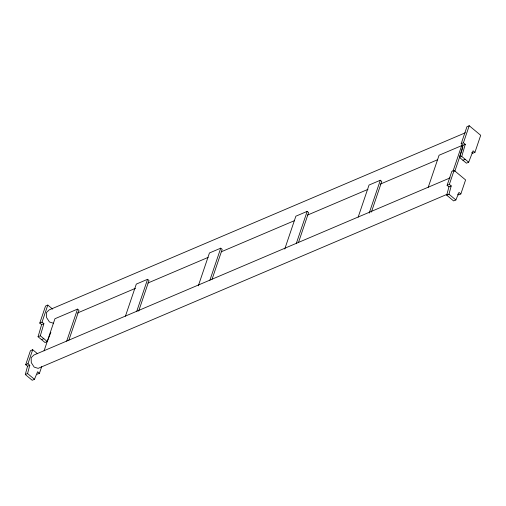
<?xml version="1.0" encoding="UTF-8"?>
<svg xmlns="http://www.w3.org/2000/svg" width="506" height="506" viewBox="0 0 506 506"><rect width="100%" height="100%" fill="white"/><g stroke="black" fill="none" stroke-linecap="round" stroke-linejoin="round"><path stroke-width="0.76" d="M41.688 366.654L39.436 373.289L37.596 371.758L34.471 379.31L32.207 380.272L25.3 374.522L27.539 366.23L29.797 365.269L27.95 363.732L25.692 364.693L27.539 366.23M25.3 374.522L27.558 373.561L29.797 365.269M447.102 185.348L451.845 171.338L454.103 170.377L465.59 179.934L460.846 193.943L458.999 192.406L455.874 199.959L453.616 200.92L446.709 195.171L448.948 186.878L451.207 185.917L449.36 184.386L447.102 185.348L448.948 186.878M446.709 195.171L448.967 194.209L451.207 185.917M50.853 332.29L47.267 341.556L45.009 342.524L38.064 336.743L41.618 324.624L43.877 323.663L42.036 322.126L39.778 323.087L41.618 324.624M38.064 336.743L40.322 335.782L43.877 323.663M461.181 143.742L466.956 126.69L469.214 125.728L480.7 135.292L474.932 152.338L473.085 150.807L468.676 162.211L466.418 163.172L459.473 157.391L463.028 145.279L465.286 144.318L463.445 142.781L461.181 143.742L463.028 145.279M459.473 157.391L461.731 156.43L465.286 144.318M25.692 364.693L30.436 350.683L32.694 349.722L37.533 353.745M39.778 323.087L45.546 306.041L47.804 305.08L52.643 309.103M27.95 363.732L32.694 349.722M42.036 322.126L47.804 305.08M44.079 350.829L54.945 318.729L77.538 309.109L78.974 310.305L68.867 340.165M66.678 341.215L77.538 309.109M125.425 316.206L136.291 284.106L147.588 279.299L149.023 280.495L138.663 311.101M136.721 311.399L147.588 279.299M198.327 285.82L209.44 252.975L220.742 248.168L222.178 249.363L212.071 279.223M209.876 280.267L220.742 248.168M284.751 249.041L295.871 216.195L307.167 211.381L308.603 212.577L298.496 242.437M296.301 243.481L307.167 211.381M358.159 217.156L369.026 185.057L380.322 180.25L381.758 181.445L371.398 212.052M369.203 213.096L380.322 180.25M428.202 187.346L439.069 155.247L461.668 145.633L462.623 146.43M453.072 171.015L461.668 145.633M449.36 184.386L454.103 170.377M463.445 142.781L469.214 125.728M454.761 171.458L462.851 147.575M465.387 132.768L49.145 309.919L46.438 312.55L46.565 317.547L49.449 321.968L53.402 323.239M77.38 313.037L135.494 288.3M147.841 283.05L208.137 257.39M221.211 251.824L294.581 220.597M307.654 215.031L367.951 189.37M380.297 184.114L437.684 159.694M474.932 152.338L472.667 153.299L471.744 152.534M41.543 339.621L43.801 338.659L47.267 341.556M462.946 160.275L465.21 159.314L468.676 162.211M450.112 177.891L33.87 355.041L31.163 357.679L31.29 362.669L34.174 367.097L38.133 368.362L447.108 194.304M37.178 374.25L39.436 373.289M460.846 193.943L458.588 194.905L457.664 194.14M461.731 156.43L465.21 159.314M40.322 335.782L43.801 338.659M448.967 194.209L455.874 199.959M27.558 373.561L34.471 379.31"/></g></svg>
